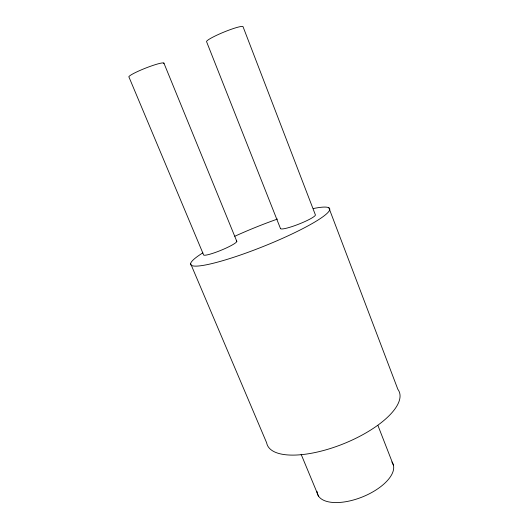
<?xml version="1.0" encoding="UTF-8"?>
<svg xmlns="http://www.w3.org/2000/svg" width="529" height="529" viewBox="0 0 529 529"><rect width="100%" height="100%" fill="white"/><g stroke="black" fill="none" stroke-linecap="round" stroke-linejoin="round"><path stroke-width="0.79" d="M190.625 263.66L266.656 442.833A71.137 27.435 -21.9 0 0 344.339 443.454A71.137 27.435 -21.9 0 0 397.861 389.331L328.873 207.798M301.12 454.279L318.498 496.09M163.884 63.044L236.813 241.363M377.885 425.356L393.404 465.163M236.238 240.933A17.979 2.381 -22.3 0 1 221.988 249.88A17.979 2.381 -22.3 0 1 203.506 254.641L129.016 77.155A18.865 2.109 -21.5 0 1 146.566 67.738A18.865 2.109 -21.5 0 1 163.726 63.692M313.327 208.545A74.893 10.316 -21.9 0 1 309.683 224.951A74.893 10.316 -21.9 0 1 215.839 262.596A74.893 10.316 -21.9 0 1 202.845 252.862M234.81 236.251A74.893 10.316 -21.9 0 1 277.461 219.066M391.857 461.949A40.654 19.064 -22 0 1 361.677 497.234A40.654 19.064 -22 0 1 316.977 491.335M280.489 228.574L206.561 41.659A19.725 2.301 -22.3 0 1 224.574 31.819A19.725 2.301 -22.3 0 1 243.102 26.867L315.317 214.695A18.76 2.592 -21.5 0 1 299.44 223.879A18.76 2.592 -21.5 0 1 280.489 228.574"/></g></svg>
